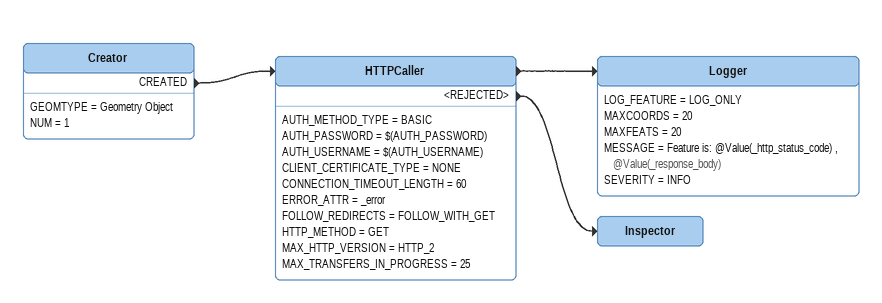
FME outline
Creator
    GEOMTYPE = Geometry Object
    NUM = 1
    CREATED -> HTTPCaller
HTTPCaller
    AUTH_METHOD_TYPE = BASIC
    AUTH_PASSWORD = $(AUTH_PASSWORD)
    AUTH_USERNAME = $(AUTH_USERNAME)
    CLIENT_CERTIFICATE_TYPE = NONE
    CONNECTION_TIMEOUT_LENGTH = 60
    ERROR_ATTR = _error
    FOLLOW_REDIRECTS = FOLLOW_WITH_GET
    HTTP_METHOD = GET
    MAX_HTTP_VERSION = HTTP_2
    MAX_TRANSFERS_IN_PROGRESS = 25
    -> Logger
    <REJECTED> -> Inspector
Logger
    LOG_FEATURE = LOG_ONLY
    MAXCOORDS = 20
    MAXFEATS = 20
    MESSAGE = Feature is: @Value(_http_status_code) , @Value(_response_body)
    SEVERITY = INFO
Inspector
